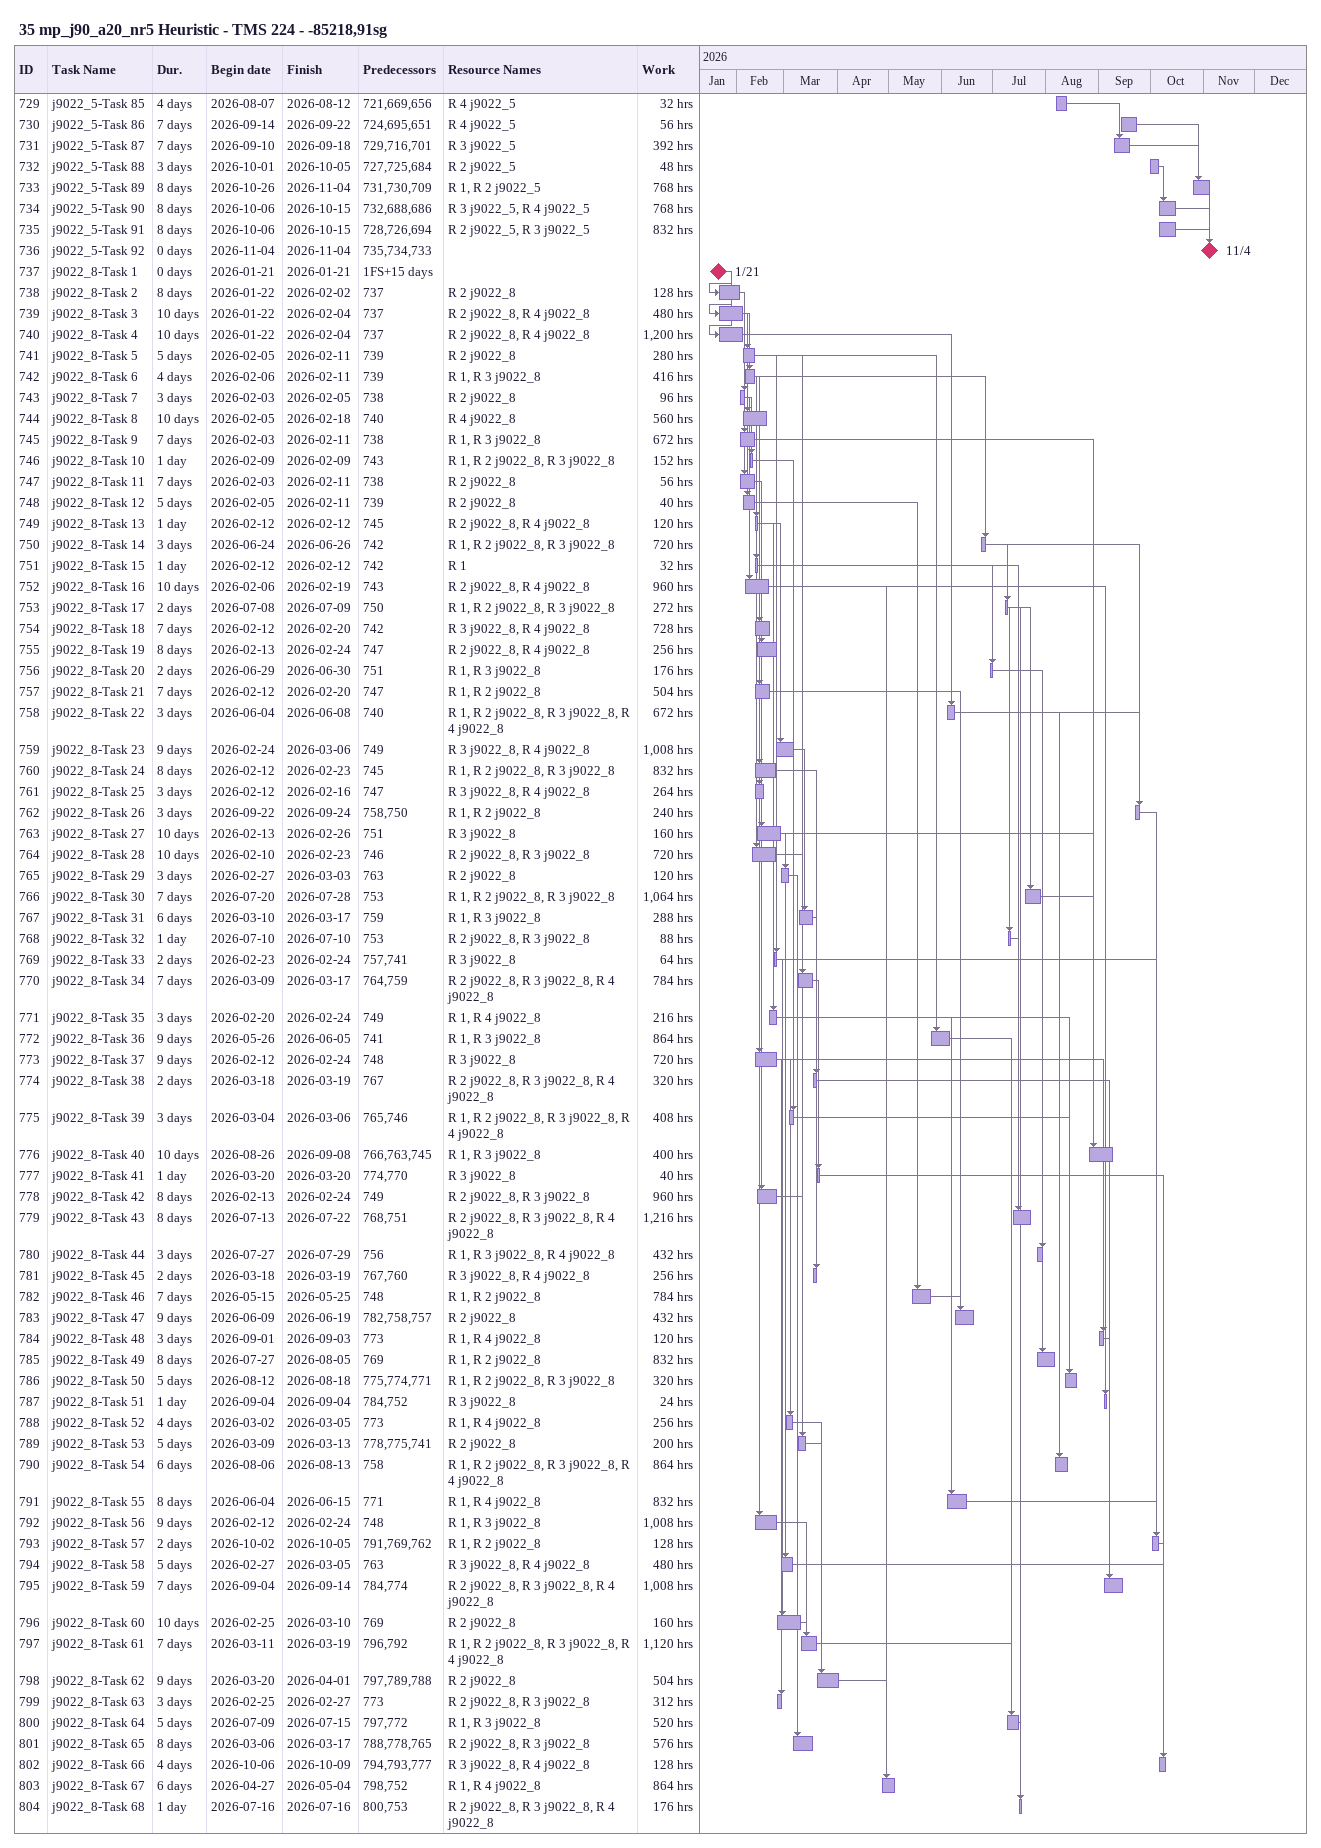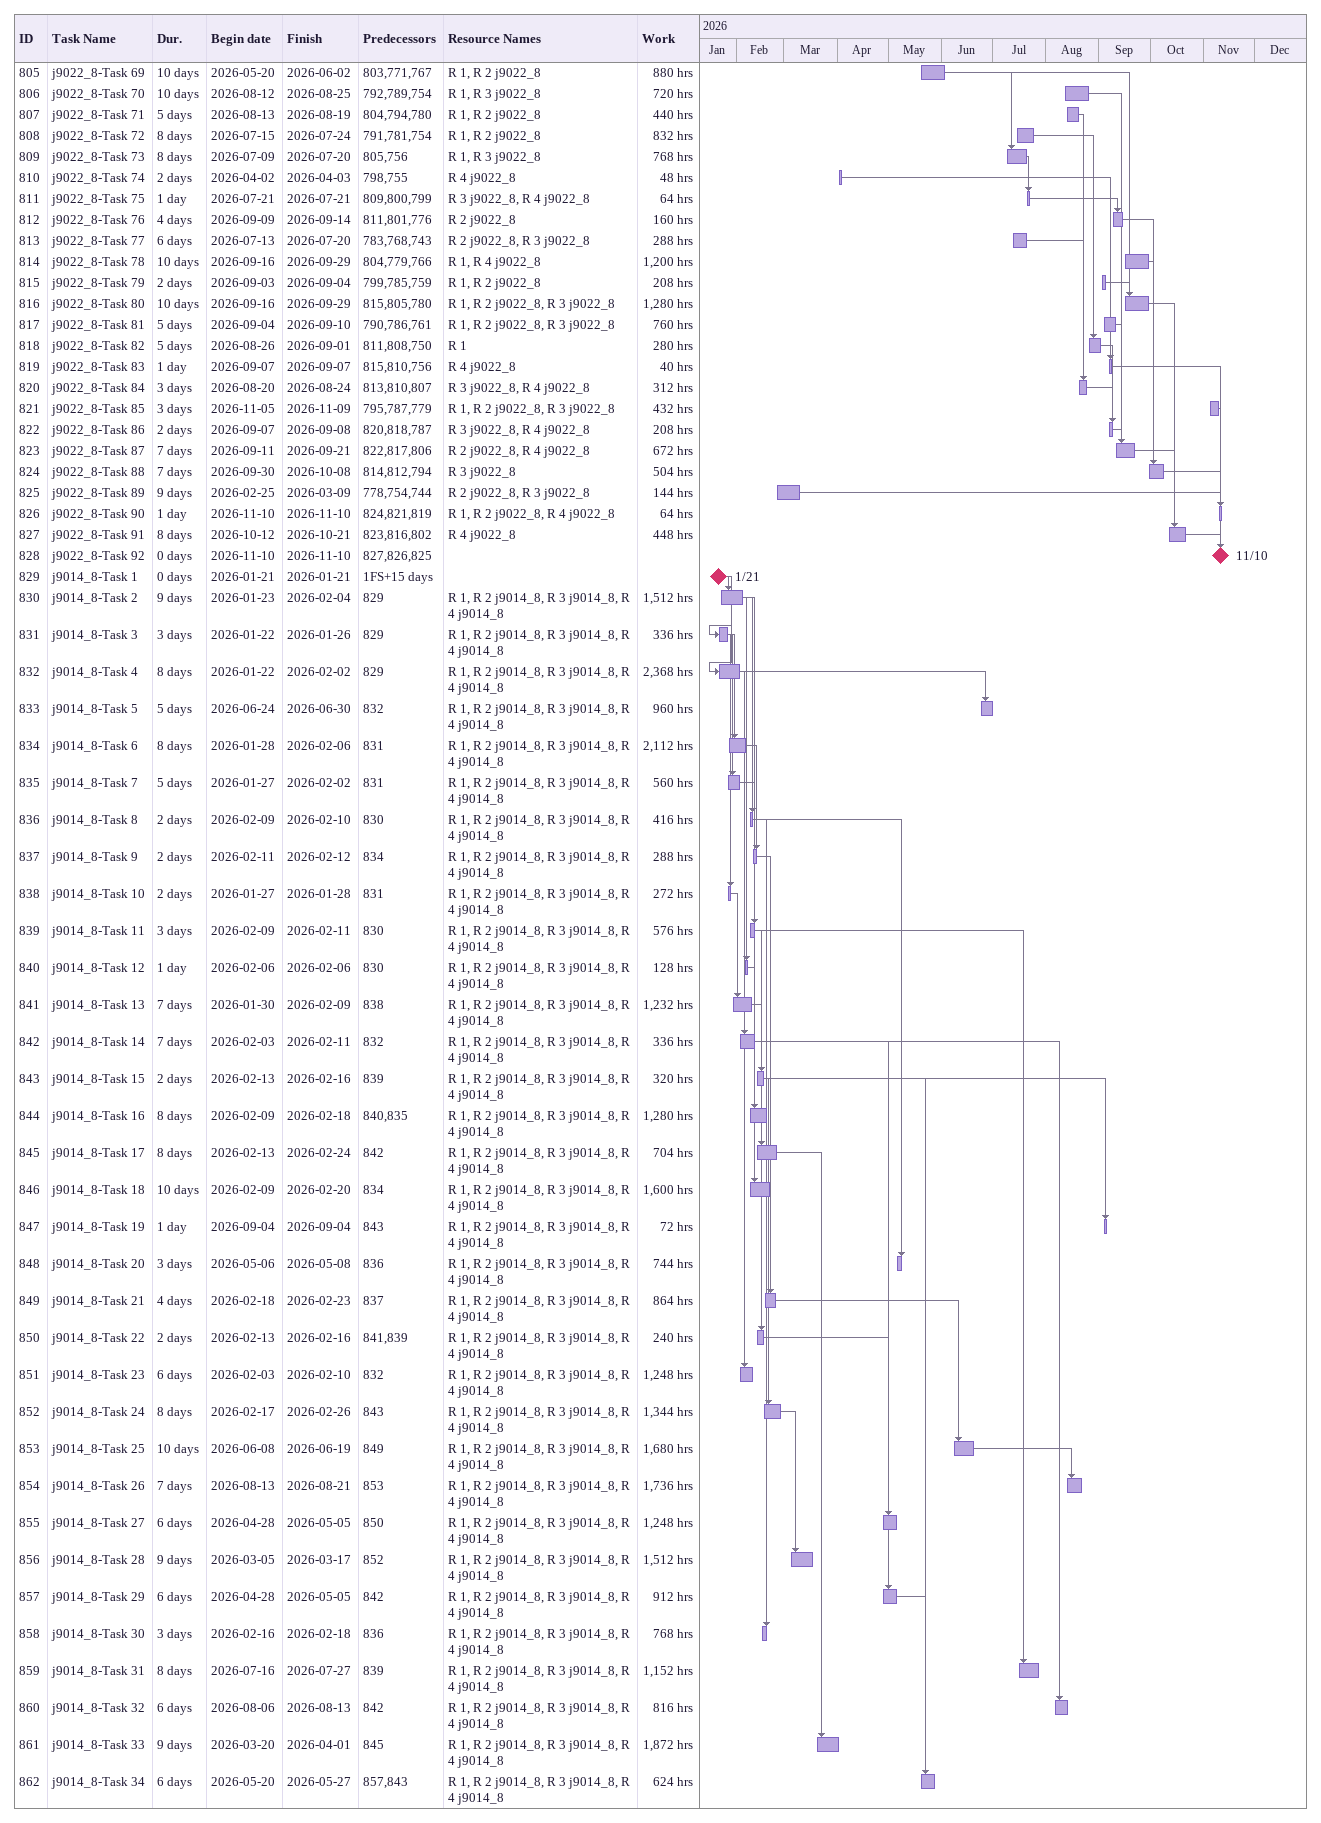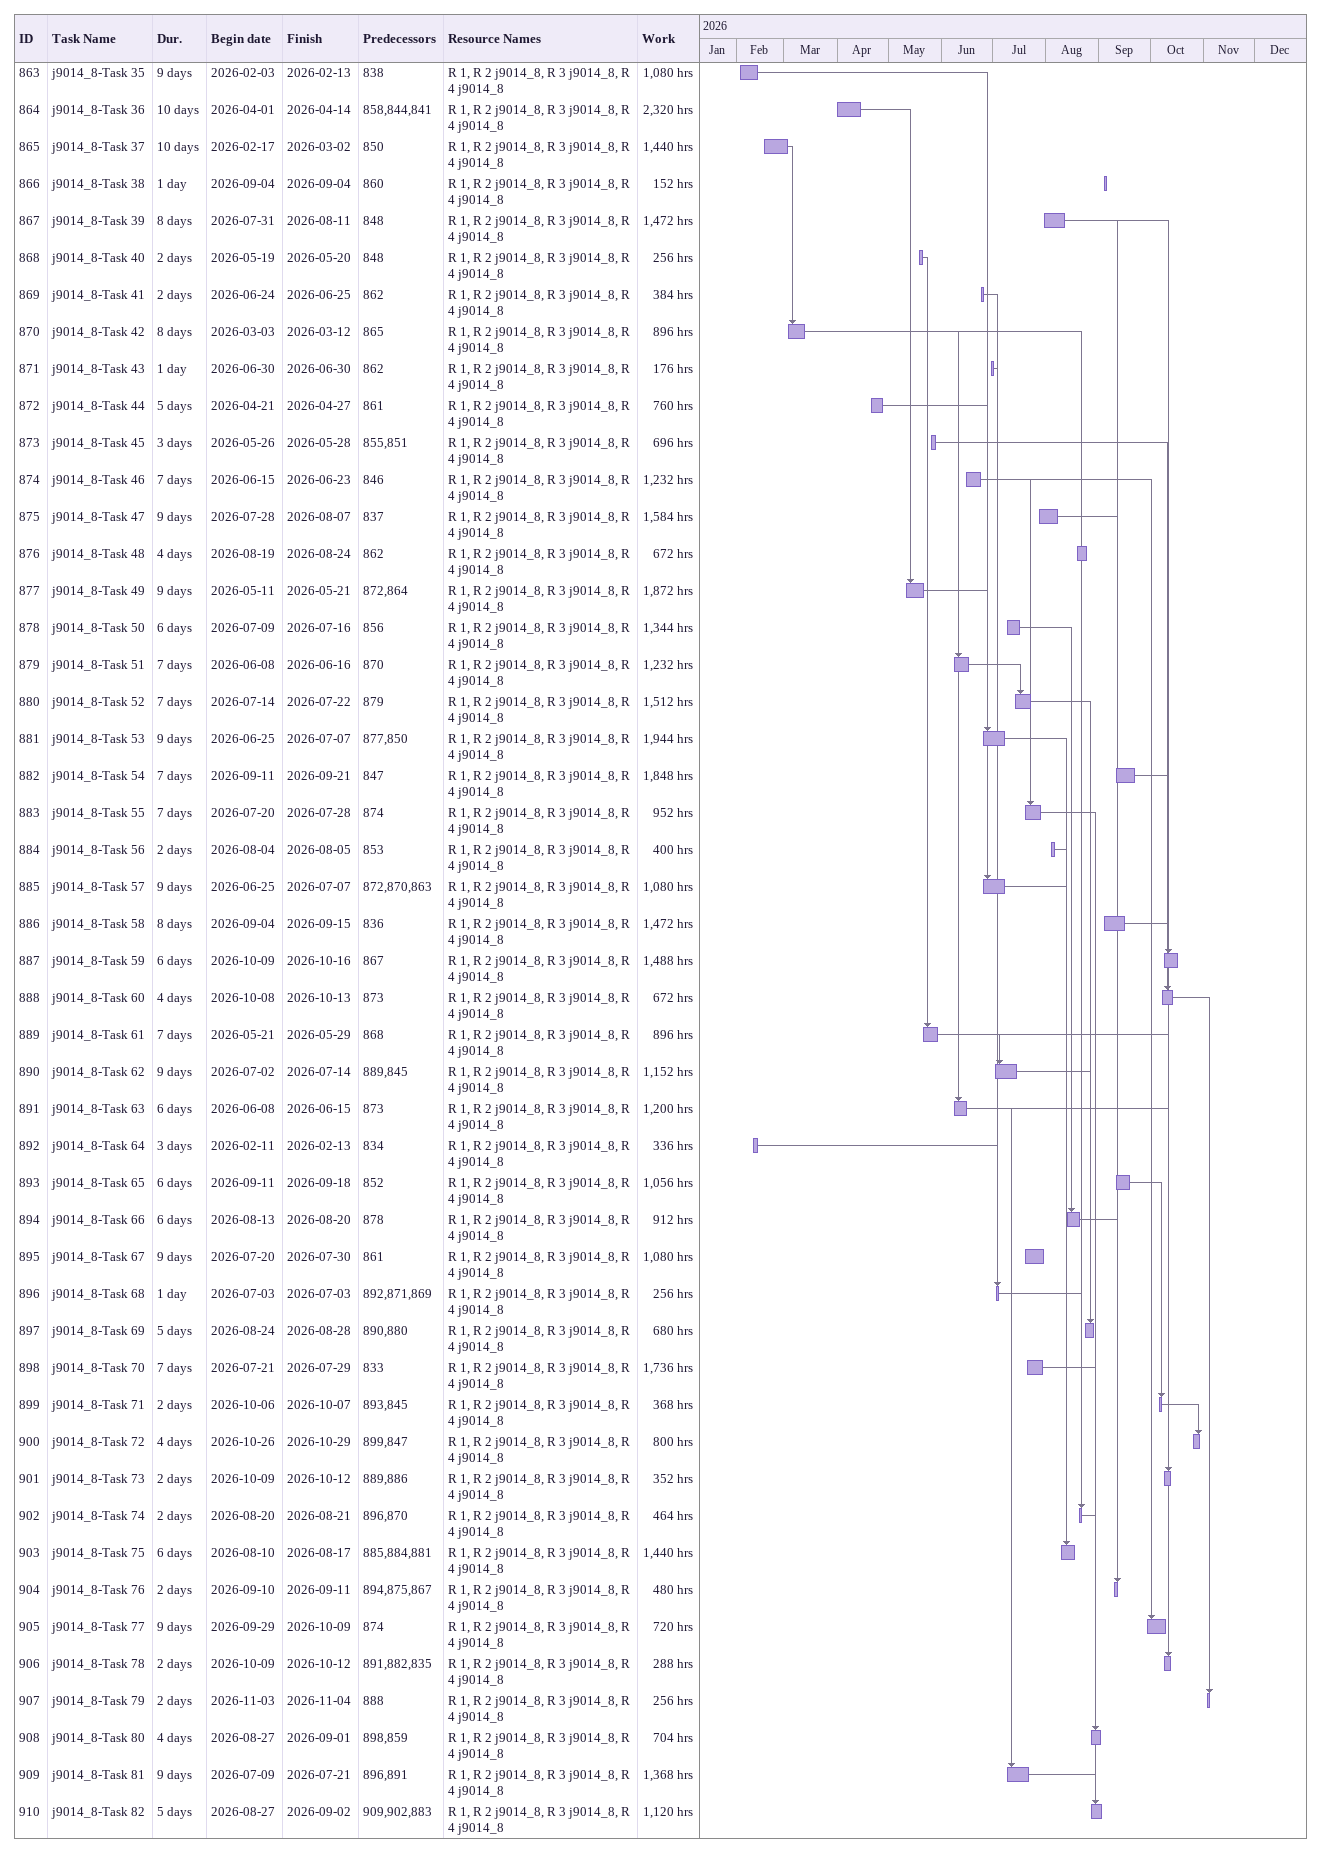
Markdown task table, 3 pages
35 mp_j90_a20_nr5 Heuristic - TMS 224 - -85218,91sg

| ID | Task | Duration | Start | Finish | Predecessors | Resources | Work (h) |
|---|---|---|---|---|---|---|---|
| 729 | j9022_5-Task 85 | 4d | 2026-08-07 | 2026-08-12 | 721, 669, 656 | R 4 j9022_5 | 32 |
| 730 | j9022_5-Task 86 | 7d | 2026-09-14 | 2026-09-22 | 724, 695, 651 | R 4 j9022_5 | 56 |
| 731 | j9022_5-Task 87 | 7d | 2026-09-10 | 2026-09-18 | 729, 716, 701 | R 3 j9022_5 | 392 |
| 732 | j9022_5-Task 88 | 3d | 2026-10-01 | 2026-10-05 | 727, 725, 684 | R 2 j9022_5 | 48 |
| 733 | j9022_5-Task 89 | 8d | 2026-10-26 | 2026-11-04 | 731, 730, 709 | R 1, R 2 j9022_5 | 768 |
| 734 | j9022_5-Task 90 | 8d | 2026-10-06 | 2026-10-15 | 732, 688, 686 | R 3 j9022_5, R 4 j9022_5 | 768 |
| 735 | j9022_5-Task 91 | 8d | 2026-10-06 | 2026-10-15 | 728, 726, 694 | R 2 j9022_5, R 3 j9022_5 | 832 |
| 736 | j9022_5-Task 92 | 0d | 2026-11-04 | 2026-11-04 | 735, 734, 733 |  |  |
| 737 | j9022_8-Task 1 | 0d | 2026-01-21 | 2026-01-21 | 1FS+15d |  |  |
| 738 | j9022_8-Task 2 | 8d | 2026-01-22 | 2026-02-02 | 737 | R 2 j9022_8 | 128 |
| 739 | j9022_8-Task 3 | 10d | 2026-01-22 | 2026-02-04 | 737 | R 2 j9022_8, R 4 j9022_8 | 480 |
| 740 | j9022_8-Task 4 | 10d | 2026-01-22 | 2026-02-04 | 737 | R 2 j9022_8, R 4 j9022_8 | 1200 |
| 741 | j9022_8-Task 5 | 5d | 2026-02-05 | 2026-02-11 | 739 | R 2 j9022_8 | 280 |
| 742 | j9022_8-Task 6 | 4d | 2026-02-06 | 2026-02-11 | 739 | R 1, R 3 j9022_8 | 416 |
| 743 | j9022_8-Task 7 | 3d | 2026-02-03 | 2026-02-05 | 738 | R 2 j9022_8 | 96 |
| 744 | j9022_8-Task 8 | 10d | 2026-02-05 | 2026-02-18 | 740 | R 4 j9022_8 | 560 |
| 745 | j9022_8-Task 9 | 7d | 2026-02-03 | 2026-02-11 | 738 | R 1, R 3 j9022_8 | 672 |
| 746 | j9022_8-Task 10 | 1d | 2026-02-09 | 2026-02-09 | 743 | R 1, R 2 j9022_8, R 3 j9022_8 | 152 |
| 747 | j9022_8-Task 11 | 7d | 2026-02-03 | 2026-02-11 | 738 | R 2 j9022_8 | 56 |
| 748 | j9022_8-Task 12 | 5d | 2026-02-05 | 2026-02-11 | 739 | R 2 j9022_8 | 40 |
| 749 | j9022_8-Task 13 | 1d | 2026-02-12 | 2026-02-12 | 745 | R 2 j9022_8, R 4 j9022_8 | 120 |
| 750 | j9022_8-Task 14 | 3d | 2026-06-24 | 2026-06-26 | 742 | R 1, R 2 j9022_8, R 3 j9022_8 | 720 |
| 751 | j9022_8-Task 15 | 1d | 2026-02-12 | 2026-02-12 | 742 | R 1 | 32 |
| 752 | j9022_8-Task 16 | 10d | 2026-02-06 | 2026-02-19 | 743 | R 2 j9022_8, R 4 j9022_8 | 960 |
| 753 | j9022_8-Task 17 | 2d | 2026-07-08 | 2026-07-09 | 750 | R 1, R 2 j9022_8, R 3 j9022_8 | 272 |
| 754 | j9022_8-Task 18 | 7d | 2026-02-12 | 2026-02-20 | 742 | R 3 j9022_8, R 4 j9022_8 | 728 |
| 755 | j9022_8-Task 19 | 8d | 2026-02-13 | 2026-02-24 | 747 | R 2 j9022_8, R 4 j9022_8 | 256 |
| 756 | j9022_8-Task 20 | 2d | 2026-06-29 | 2026-06-30 | 751 | R 1, R 3 j9022_8 | 176 |
| 757 | j9022_8-Task 21 | 7d | 2026-02-12 | 2026-02-20 | 747 | R 1, R 2 j9022_8 | 504 |
| 758 | j9022_8-Task 22 | 3d | 2026-06-04 | 2026-06-08 | 740 | R 1, R 2 j9022_8, R 3 j9022_8, R 4 j9022_8 | 672 |
| 759 | j9022_8-Task 23 | 9d | 2026-02-24 | 2026-03-06 | 749 | R 3 j9022_8, R 4 j9022_8 | 1008 |
| 760 | j9022_8-Task 24 | 8d | 2026-02-12 | 2026-02-23 | 745 | R 1, R 2 j9022_8, R 3 j9022_8 | 832 |
| 761 | j9022_8-Task 25 | 3d | 2026-02-12 | 2026-02-16 | 747 | R 3 j9022_8, R 4 j9022_8 | 264 |
| 762 | j9022_8-Task 26 | 3d | 2026-09-22 | 2026-09-24 | 758, 750 | R 1, R 2 j9022_8 | 240 |
| 763 | j9022_8-Task 27 | 10d | 2026-02-13 | 2026-02-26 | 751 | R 3 j9022_8 | 160 |
| 764 | j9022_8-Task 28 | 10d | 2026-02-10 | 2026-02-23 | 746 | R 2 j9022_8, R 3 j9022_8 | 720 |
| 765 | j9022_8-Task 29 | 3d | 2026-02-27 | 2026-03-03 | 763 | R 2 j9022_8 | 120 |
| 766 | j9022_8-Task 30 | 7d | 2026-07-20 | 2026-07-28 | 753 | R 1, R 2 j9022_8, R 3 j9022_8 | 1064 |
| 767 | j9022_8-Task 31 | 6d | 2026-03-10 | 2026-03-17 | 759 | R 1, R 3 j9022_8 | 288 |
| 768 | j9022_8-Task 32 | 1d | 2026-07-10 | 2026-07-10 | 753 | R 2 j9022_8, R 3 j9022_8 | 88 |
| 769 | j9022_8-Task 33 | 2d | 2026-02-23 | 2026-02-24 | 757, 741 | R 3 j9022_8 | 64 |
| 770 | j9022_8-Task 34 | 7d | 2026-03-09 | 2026-03-17 | 764, 759 | R 2 j9022_8, R 3 j9022_8, R 4 j9022_8 | 784 |
| 771 | j9022_8-Task 35 | 3d | 2026-02-20 | 2026-02-24 | 749 | R 1, R 4 j9022_8 | 216 |
| 772 | j9022_8-Task 36 | 9d | 2026-05-26 | 2026-06-05 | 741 | R 1, R 3 j9022_8 | 864 |
| 773 | j9022_8-Task 37 | 9d | 2026-02-12 | 2026-02-24 | 748 | R 3 j9022_8 | 720 |
| 774 | j9022_8-Task 38 | 2d | 2026-03-18 | 2026-03-19 | 767 | R 2 j9022_8, R 3 j9022_8, R 4 j9022_8 | 320 |
| 775 | j9022_8-Task 39 | 3d | 2026-03-04 | 2026-03-06 | 765, 746 | R 1, R 2 j9022_8, R 3 j9022_8, R 4 j9022_8 | 408 |
| 776 | j9022_8-Task 40 | 10d | 2026-08-26 | 2026-09-08 | 766, 763, 745 | R 1, R 3 j9022_8 | 400 |
| 777 | j9022_8-Task 41 | 1d | 2026-03-20 | 2026-03-20 | 774, 770 | R 3 j9022_8 | 40 |
| 778 | j9022_8-Task 42 | 8d | 2026-02-13 | 2026-02-24 | 749 | R 2 j9022_8, R 3 j9022_8 | 960 |
| 779 | j9022_8-Task 43 | 8d | 2026-07-13 | 2026-07-22 | 768, 751 | R 2 j9022_8, R 3 j9022_8, R 4 j9022_8 | 1216 |
| 780 | j9022_8-Task 44 | 3d | 2026-07-27 | 2026-07-29 | 756 | R 1, R 3 j9022_8, R 4 j9022_8 | 432 |
| 781 | j9022_8-Task 45 | 2d | 2026-03-18 | 2026-03-19 | 767, 760 | R 3 j9022_8, R 4 j9022_8 | 256 |
| 782 | j9022_8-Task 46 | 7d | 2026-05-15 | 2026-05-25 | 748 | R 1, R 2 j9022_8 | 784 |
| 783 | j9022_8-Task 47 | 9d | 2026-06-09 | 2026-06-19 | 782, 758, 757 | R 2 j9022_8 | 432 |
| 784 | j9022_8-Task 48 | 3d | 2026-09-01 | 2026-09-03 | 773 | R 1, R 4 j9022_8 | 120 |
| 785 | j9022_8-Task 49 | 8d | 2026-07-27 | 2026-08-05 | 769 | R 1, R 2 j9022_8 | 832 |
| 786 | j9022_8-Task 50 | 5d | 2026-08-12 | 2026-08-18 | 775, 774, 771 | R 1, R 2 j9022_8, R 3 j9022_8 | 320 |
| 787 | j9022_8-Task 51 | 1d | 2026-09-04 | 2026-09-04 | 784, 752 | R 3 j9022_8 | 24 |
| 788 | j9022_8-Task 52 | 4d | 2026-03-02 | 2026-03-05 | 773 | R 1, R 4 j9022_8 | 256 |
| 789 | j9022_8-Task 53 | 5d | 2026-03-09 | 2026-03-13 | 778, 775, 741 | R 2 j9022_8 | 200 |
| 790 | j9022_8-Task 54 | 6d | 2026-08-06 | 2026-08-13 | 758 | R 1, R 2 j9022_8, R 3 j9022_8, R 4 j9022_8 | 864 |
| 791 | j9022_8-Task 55 | 8d | 2026-06-04 | 2026-06-15 | 771 | R 1, R 4 j9022_8 | 832 |
| 792 | j9022_8-Task 56 | 9d | 2026-02-12 | 2026-02-24 | 748 | R 1, R 3 j9022_8 | 1008 |
| 793 | j9022_8-Task 57 | 2d | 2026-10-02 | 2026-10-05 | 791, 769, 762 | R 1, R 2 j9022_8 | 128 |
| 794 | j9022_8-Task 58 | 5d | 2026-02-27 | 2026-03-05 | 763 | R 3 j9022_8, R 4 j9022_8 | 480 |
| 795 | j9022_8-Task 59 | 7d | 2026-09-04 | 2026-09-14 | 784, 774 | R 2 j9022_8, R 3 j9022_8, R 4 j9022_8 | 1008 |
| 796 | j9022_8-Task 60 | 10d | 2026-02-25 | 2026-03-10 | 769 | R 2 j9022_8 | 160 |
| 797 | j9022_8-Task 61 | 7d | 2026-03-11 | 2026-03-19 | 796, 792 | R 1, R 2 j9022_8, R 3 j9022_8, R 4 j9022_8 | 1120 |
| 798 | j9022_8-Task 62 | 9d | 2026-03-20 | 2026-04-01 | 797, 789, 788 | R 2 j9022_8 | 504 |
| 799 | j9022_8-Task 63 | 3d | 2026-02-25 | 2026-02-27 | 773 | R 2 j9022_8, R 3 j9022_8 | 312 |
| 800 | j9022_8-Task 64 | 5d | 2026-07-09 | 2026-07-15 | 797, 772 | R 1, R 3 j9022_8 | 520 |
| 801 | j9022_8-Task 65 | 8d | 2026-03-06 | 2026-03-17 | 788, 778, 765 | R 2 j9022_8, R 3 j9022_8 | 576 |
| 802 | j9022_8-Task 66 | 4d | 2026-10-06 | 2026-10-09 | 794, 793, 777 | R 3 j9022_8, R 4 j9022_8 | 128 |
| 803 | j9022_8-Task 67 | 6d | 2026-04-27 | 2026-05-04 | 798, 752 | R 1, R 4 j9022_8 | 864 |
| 804 | j9022_8-Task 68 | 1d | 2026-07-16 | 2026-07-16 | 800, 753 | R 2 j9022_8, R 3 j9022_8, R 4 j9022_8 | 176 |
| 805 | j9022_8-Task 69 | 10d | 2026-05-20 | 2026-06-02 | 803, 771, 767 | R 1, R 2 j9022_8 | 880 |
| 806 | j9022_8-Task 70 | 10d | 2026-08-12 | 2026-08-25 | 792, 789, 754 | R 1, R 3 j9022_8 | 720 |
| 807 | j9022_8-Task 71 | 5d | 2026-08-13 | 2026-08-19 | 804, 794, 780 | R 1, R 2 j9022_8 | 440 |
| 808 | j9022_8-Task 72 | 8d | 2026-07-15 | 2026-07-24 | 791, 781, 754 | R 1, R 2 j9022_8 | 832 |
| 809 | j9022_8-Task 73 | 8d | 2026-07-09 | 2026-07-20 | 805, 756 | R 1, R 3 j9022_8 | 768 |
| 810 | j9022_8-Task 74 | 2d | 2026-04-02 | 2026-04-03 | 798, 755 | R 4 j9022_8 | 48 |
| 811 | j9022_8-Task 75 | 1d | 2026-07-21 | 2026-07-21 | 809, 800, 799 | R 3 j9022_8, R 4 j9022_8 | 64 |
| 812 | j9022_8-Task 76 | 4d | 2026-09-09 | 2026-09-14 | 811, 801, 776 | R 2 j9022_8 | 160 |
| 813 | j9022_8-Task 77 | 6d | 2026-07-13 | 2026-07-20 | 783, 768, 743 | R 2 j9022_8, R 3 j9022_8 | 288 |
| 814 | j9022_8-Task 78 | 10d | 2026-09-16 | 2026-09-29 | 804, 779, 766 | R 1, R 4 j9022_8 | 1200 |
| 815 | j9022_8-Task 79 | 2d | 2026-09-03 | 2026-09-04 | 799, 785, 759 | R 1, R 2 j9022_8 | 208 |
| 816 | j9022_8-Task 80 | 10d | 2026-09-16 | 2026-09-29 | 815, 805, 780 | R 1, R 2 j9022_8, R 3 j9022_8 | 1280 |
| 817 | j9022_8-Task 81 | 5d | 2026-09-04 | 2026-09-10 | 790, 786, 761 | R 1, R 2 j9022_8, R 3 j9022_8 | 760 |
| 818 | j9022_8-Task 82 | 5d | 2026-08-26 | 2026-09-01 | 811, 808, 750 | R 1 | 280 |
| 819 | j9022_8-Task 83 | 1d | 2026-09-07 | 2026-09-07 | 815, 810, 756 | R 4 j9022_8 | 40 |
| 820 | j9022_8-Task 84 | 3d | 2026-08-20 | 2026-08-24 | 813, 810, 807 | R 3 j9022_8, R 4 j9022_8 | 312 |
| 821 | j9022_8-Task 85 | 3d | 2026-11-05 | 2026-11-09 | 795, 787, 779 | R 1, R 2 j9022_8, R 3 j9022_8 | 432 |
| 822 | j9022_8-Task 86 | 2d | 2026-09-07 | 2026-09-08 | 820, 818, 787 | R 3 j9022_8, R 4 j9022_8 | 208 |
| 823 | j9022_8-Task 87 | 7d | 2026-09-11 | 2026-09-21 | 822, 817, 806 | R 2 j9022_8, R 4 j9022_8 | 672 |
| 824 | j9022_8-Task 88 | 7d | 2026-09-30 | 2026-10-08 | 814, 812, 794 | R 3 j9022_8 | 504 |
| 825 | j9022_8-Task 89 | 9d | 2026-02-25 | 2026-03-09 | 778, 754, 744 | R 2 j9022_8, R 3 j9022_8 | 144 |
| 826 | j9022_8-Task 90 | 1d | 2026-11-10 | 2026-11-10 | 824, 821, 819 | R 1, R 2 j9022_8, R 4 j9022_8 | 64 |
| 827 | j9022_8-Task 91 | 8d | 2026-10-12 | 2026-10-21 | 823, 816, 802 | R 4 j9022_8 | 448 |
| 828 | j9022_8-Task 92 | 0d | 2026-11-10 | 2026-11-10 | 827, 826, 825 |  |  |
| 829 | j9014_8-Task 1 | 0d | 2026-01-21 | 2026-01-21 | 1FS+15d |  |  |
| 830 | j9014_8-Task 2 | 9d | 2026-01-23 | 2026-02-04 | 829 | R 1, R 2 j9014_8, R 3 j9014_8, R 4 j9014_8 | 1512 |
| 831 | j9014_8-Task 3 | 3d | 2026-01-22 | 2026-01-26 | 829 | R 1, R 2 j9014_8, R 3 j9014_8, R 4 j9014_8 | 336 |
| 832 | j9014_8-Task 4 | 8d | 2026-01-22 | 2026-02-02 | 829 | R 1, R 2 j9014_8, R 3 j9014_8, R 4 j9014_8 | 2368 |
| 833 | j9014_8-Task 5 | 5d | 2026-06-24 | 2026-06-30 | 832 | R 1, R 2 j9014_8, R 3 j9014_8, R 4 j9014_8 | 960 |
| 834 | j9014_8-Task 6 | 8d | 2026-01-28 | 2026-02-06 | 831 | R 1, R 2 j9014_8, R 3 j9014_8, R 4 j9014_8 | 2112 |
| 835 | j9014_8-Task 7 | 5d | 2026-01-27 | 2026-02-02 | 831 | R 1, R 2 j9014_8, R 3 j9014_8, R 4 j9014_8 | 560 |
| 836 | j9014_8-Task 8 | 2d | 2026-02-09 | 2026-02-10 | 830 | R 1, R 2 j9014_8, R 3 j9014_8, R 4 j9014_8 | 416 |
| 837 | j9014_8-Task 9 | 2d | 2026-02-11 | 2026-02-12 | 834 | R 1, R 2 j9014_8, R 3 j9014_8, R 4 j9014_8 | 288 |
| 838 | j9014_8-Task 10 | 2d | 2026-01-27 | 2026-01-28 | 831 | R 1, R 2 j9014_8, R 3 j9014_8, R 4 j9014_8 | 272 |
| 839 | j9014_8-Task 11 | 3d | 2026-02-09 | 2026-02-11 | 830 | R 1, R 2 j9014_8, R 3 j9014_8, R 4 j9014_8 | 576 |
| 840 | j9014_8-Task 12 | 1d | 2026-02-06 | 2026-02-06 | 830 | R 1, R 2 j9014_8, R 3 j9014_8, R 4 j9014_8 | 128 |
| 841 | j9014_8-Task 13 | 7d | 2026-01-30 | 2026-02-09 | 838 | R 1, R 2 j9014_8, R 3 j9014_8, R 4 j9014_8 | 1232 |
| 842 | j9014_8-Task 14 | 7d | 2026-02-03 | 2026-02-11 | 832 | R 1, R 2 j9014_8, R 3 j9014_8, R 4 j9014_8 | 336 |
| 843 | j9014_8-Task 15 | 2d | 2026-02-13 | 2026-02-16 | 839 | R 1, R 2 j9014_8, R 3 j9014_8, R 4 j9014_8 | 320 |
| 844 | j9014_8-Task 16 | 8d | 2026-02-09 | 2026-02-18 | 840, 835 | R 1, R 2 j9014_8, R 3 j9014_8, R 4 j9014_8 | 1280 |
| 845 | j9014_8-Task 17 | 8d | 2026-02-13 | 2026-02-24 | 842 | R 1, R 2 j9014_8, R 3 j9014_8, R 4 j9014_8 | 704 |
| 846 | j9014_8-Task 18 | 10d | 2026-02-09 | 2026-02-20 | 834 | R 1, R 2 j9014_8, R 3 j9014_8, R 4 j9014_8 | 1600 |
| 847 | j9014_8-Task 19 | 1d | 2026-09-04 | 2026-09-04 | 843 | R 1, R 2 j9014_8, R 3 j9014_8, R 4 j9014_8 | 72 |
| 848 | j9014_8-Task 20 | 3d | 2026-05-06 | 2026-05-08 | 836 | R 1, R 2 j9014_8, R 3 j9014_8, R 4 j9014_8 | 744 |
| 849 | j9014_8-Task 21 | 4d | 2026-02-18 | 2026-02-23 | 837 | R 1, R 2 j9014_8, R 3 j9014_8, R 4 j9014_8 | 864 |
| 850 | j9014_8-Task 22 | 2d | 2026-02-13 | 2026-02-16 | 841, 839 | R 1, R 2 j9014_8, R 3 j9014_8, R 4 j9014_8 | 240 |
| 851 | j9014_8-Task 23 | 6d | 2026-02-03 | 2026-02-10 | 832 | R 1, R 2 j9014_8, R 3 j9014_8, R 4 j9014_8 | 1248 |
| 852 | j9014_8-Task 24 | 8d | 2026-02-17 | 2026-02-26 | 843 | R 1, R 2 j9014_8, R 3 j9014_8, R 4 j9014_8 | 1344 |
| 853 | j9014_8-Task 25 | 10d | 2026-06-08 | 2026-06-19 | 849 | R 1, R 2 j9014_8, R 3 j9014_8, R 4 j9014_8 | 1680 |
| 854 | j9014_8-Task 26 | 7d | 2026-08-13 | 2026-08-21 | 853 | R 1, R 2 j9014_8, R 3 j9014_8, R 4 j9014_8 | 1736 |
| 855 | j9014_8-Task 27 | 6d | 2026-04-28 | 2026-05-05 | 850 | R 1, R 2 j9014_8, R 3 j9014_8, R 4 j9014_8 | 1248 |
| 856 | j9014_8-Task 28 | 9d | 2026-03-05 | 2026-03-17 | 852 | R 1, R 2 j9014_8, R 3 j9014_8, R 4 j9014_8 | 1512 |
| 857 | j9014_8-Task 29 | 6d | 2026-04-28 | 2026-05-05 | 842 | R 1, R 2 j9014_8, R 3 j9014_8, R 4 j9014_8 | 912 |
| 858 | j9014_8-Task 30 | 3d | 2026-02-16 | 2026-02-18 | 836 | R 1, R 2 j9014_8, R 3 j9014_8, R 4 j9014_8 | 768 |
| 859 | j9014_8-Task 31 | 8d | 2026-07-16 | 2026-07-27 | 839 | R 1, R 2 j9014_8, R 3 j9014_8, R 4 j9014_8 | 1152 |
| 860 | j9014_8-Task 32 | 6d | 2026-08-06 | 2026-08-13 | 842 | R 1, R 2 j9014_8, R 3 j9014_8, R 4 j9014_8 | 816 |
| 861 | j9014_8-Task 33 | 9d | 2026-03-20 | 2026-04-01 | 845 | R 1, R 2 j9014_8, R 3 j9014_8, R 4 j9014_8 | 1872 |
| 862 | j9014_8-Task 34 | 6d | 2026-05-20 | 2026-05-27 | 857, 843 | R 1, R 2 j9014_8, R 3 j9014_8, R 4 j9014_8 | 624 |
| 863 | j9014_8-Task 35 | 9d | 2026-02-03 | 2026-02-13 | 838 | R 1, R 2 j9014_8, R 3 j9014_8, R 4 j9014_8 | 1080 |
| 864 | j9014_8-Task 36 | 10d | 2026-04-01 | 2026-04-14 | 858, 844, 841 | R 1, R 2 j9014_8, R 3 j9014_8, R 4 j9014_8 | 2320 |
| 865 | j9014_8-Task 37 | 10d | 2026-02-17 | 2026-03-02 | 850 | R 1, R 2 j9014_8, R 3 j9014_8, R 4 j9014_8 | 1440 |
| 866 | j9014_8-Task 38 | 1d | 2026-09-04 | 2026-09-04 | 860 | R 1, R 2 j9014_8, R 3 j9014_8, R 4 j9014_8 | 152 |
| 867 | j9014_8-Task 39 | 8d | 2026-07-31 | 2026-08-11 | 848 | R 1, R 2 j9014_8, R 3 j9014_8, R 4 j9014_8 | 1472 |
| 868 | j9014_8-Task 40 | 2d | 2026-05-19 | 2026-05-20 | 848 | R 1, R 2 j9014_8, R 3 j9014_8, R 4 j9014_8 | 256 |
| 869 | j9014_8-Task 41 | 2d | 2026-06-24 | 2026-06-25 | 862 | R 1, R 2 j9014_8, R 3 j9014_8, R 4 j9014_8 | 384 |
| 870 | j9014_8-Task 42 | 8d | 2026-03-03 | 2026-03-12 | 865 | R 1, R 2 j9014_8, R 3 j9014_8, R 4 j9014_8 | 896 |
| 871 | j9014_8-Task 43 | 1d | 2026-06-30 | 2026-06-30 | 862 | R 1, R 2 j9014_8, R 3 j9014_8, R 4 j9014_8 | 176 |
| 872 | j9014_8-Task 44 | 5d | 2026-04-21 | 2026-04-27 | 861 | R 1, R 2 j9014_8, R 3 j9014_8, R 4 j9014_8 | 760 |
| 873 | j9014_8-Task 45 | 3d | 2026-05-26 | 2026-05-28 | 855, 851 | R 1, R 2 j9014_8, R 3 j9014_8, R 4 j9014_8 | 696 |
| 874 | j9014_8-Task 46 | 7d | 2026-06-15 | 2026-06-23 | 846 | R 1, R 2 j9014_8, R 3 j9014_8, R 4 j9014_8 | 1232 |
| 875 | j9014_8-Task 47 | 9d | 2026-07-28 | 2026-08-07 | 837 | R 1, R 2 j9014_8, R 3 j9014_8, R 4 j9014_8 | 1584 |
| 876 | j9014_8-Task 48 | 4d | 2026-08-19 | 2026-08-24 | 862 | R 1, R 2 j9014_8, R 3 j9014_8, R 4 j9014_8 | 672 |
| 877 | j9014_8-Task 49 | 9d | 2026-05-11 | 2026-05-21 | 872, 864 | R 1, R 2 j9014_8, R 3 j9014_8, R 4 j9014_8 | 1872 |
| 878 | j9014_8-Task 50 | 6d | 2026-07-09 | 2026-07-16 | 856 | R 1, R 2 j9014_8, R 3 j9014_8, R 4 j9014_8 | 1344 |
| 879 | j9014_8-Task 51 | 7d | 2026-06-08 | 2026-06-16 | 870 | R 1, R 2 j9014_8, R 3 j9014_8, R 4 j9014_8 | 1232 |
| 880 | j9014_8-Task 52 | 7d | 2026-07-14 | 2026-07-22 | 879 | R 1, R 2 j9014_8, R 3 j9014_8, R 4 j9014_8 | 1512 |
| 881 | j9014_8-Task 53 | 9d | 2026-06-25 | 2026-07-07 | 877, 850 | R 1, R 2 j9014_8, R 3 j9014_8, R 4 j9014_8 | 1944 |
| 882 | j9014_8-Task 54 | 7d | 2026-09-11 | 2026-09-21 | 847 | R 1, R 2 j9014_8, R 3 j9014_8, R 4 j9014_8 | 1848 |
| 883 | j9014_8-Task 55 | 7d | 2026-07-20 | 2026-07-28 | 874 | R 1, R 2 j9014_8, R 3 j9014_8, R 4 j9014_8 | 952 |
| 884 | j9014_8-Task 56 | 2d | 2026-08-04 | 2026-08-05 | 853 | R 1, R 2 j9014_8, R 3 j9014_8, R 4 j9014_8 | 400 |
| 885 | j9014_8-Task 57 | 9d | 2026-06-25 | 2026-07-07 | 872, 870, 863 | R 1, R 2 j9014_8, R 3 j9014_8, R 4 j9014_8 | 1080 |
| 886 | j9014_8-Task 58 | 8d | 2026-09-04 | 2026-09-15 | 836 | R 1, R 2 j9014_8, R 3 j9014_8, R 4 j9014_8 | 1472 |
| 887 | j9014_8-Task 59 | 6d | 2026-10-09 | 2026-10-16 | 867 | R 1, R 2 j9014_8, R 3 j9014_8, R 4 j9014_8 | 1488 |
| 888 | j9014_8-Task 60 | 4d | 2026-10-08 | 2026-10-13 | 873 | R 1, R 2 j9014_8, R 3 j9014_8, R 4 j9014_8 | 672 |
| 889 | j9014_8-Task 61 | 7d | 2026-05-21 | 2026-05-29 | 868 | R 1, R 2 j9014_8, R 3 j9014_8, R 4 j9014_8 | 896 |
| 890 | j9014_8-Task 62 | 9d | 2026-07-02 | 2026-07-14 | 889, 845 | R 1, R 2 j9014_8, R 3 j9014_8, R 4 j9014_8 | 1152 |
| 891 | j9014_8-Task 63 | 6d | 2026-06-08 | 2026-06-15 | 873 | R 1, R 2 j9014_8, R 3 j9014_8, R 4 j9014_8 | 1200 |
| 892 | j9014_8-Task 64 | 3d | 2026-02-11 | 2026-02-13 | 834 | R 1, R 2 j9014_8, R 3 j9014_8, R 4 j9014_8 | 336 |
| 893 | j9014_8-Task 65 | 6d | 2026-09-11 | 2026-09-18 | 852 | R 1, R 2 j9014_8, R 3 j9014_8, R 4 j9014_8 | 1056 |
| 894 | j9014_8-Task 66 | 6d | 2026-08-13 | 2026-08-20 | 878 | R 1, R 2 j9014_8, R 3 j9014_8, R 4 j9014_8 | 912 |
| 895 | j9014_8-Task 67 | 9d | 2026-07-20 | 2026-07-30 | 861 | R 1, R 2 j9014_8, R 3 j9014_8, R 4 j9014_8 | 1080 |
| 896 | j9014_8-Task 68 | 1d | 2026-07-03 | 2026-07-03 | 892, 871, 869 | R 1, R 2 j9014_8, R 3 j9014_8, R 4 j9014_8 | 256 |
| 897 | j9014_8-Task 69 | 5d | 2026-08-24 | 2026-08-28 | 890, 880 | R 1, R 2 j9014_8, R 3 j9014_8, R 4 j9014_8 | 680 |
| 898 | j9014_8-Task 70 | 7d | 2026-07-21 | 2026-07-29 | 833 | R 1, R 2 j9014_8, R 3 j9014_8, R 4 j9014_8 | 1736 |
| 899 | j9014_8-Task 71 | 2d | 2026-10-06 | 2026-10-07 | 893, 845 | R 1, R 2 j9014_8, R 3 j9014_8, R 4 j9014_8 | 368 |
| 900 | j9014_8-Task 72 | 4d | 2026-10-26 | 2026-10-29 | 899, 847 | R 1, R 2 j9014_8, R 3 j9014_8, R 4 j9014_8 | 800 |
| 901 | j9014_8-Task 73 | 2d | 2026-10-09 | 2026-10-12 | 889, 886 | R 1, R 2 j9014_8, R 3 j9014_8, R 4 j9014_8 | 352 |
| 902 | j9014_8-Task 74 | 2d | 2026-08-20 | 2026-08-21 | 896, 870 | R 1, R 2 j9014_8, R 3 j9014_8, R 4 j9014_8 | 464 |
| 903 | j9014_8-Task 75 | 6d | 2026-08-10 | 2026-08-17 | 885, 884, 881 | R 1, R 2 j9014_8, R 3 j9014_8, R 4 j9014_8 | 1440 |
| 904 | j9014_8-Task 76 | 2d | 2026-09-10 | 2026-09-11 | 894, 875, 867 | R 1, R 2 j9014_8, R 3 j9014_8, R 4 j9014_8 | 480 |
| 905 | j9014_8-Task 77 | 9d | 2026-09-29 | 2026-10-09 | 874 | R 1, R 2 j9014_8, R 3 j9014_8, R 4 j9014_8 | 720 |
| 906 | j9014_8-Task 78 | 2d | 2026-10-09 | 2026-10-12 | 891, 882, 835 | R 1, R 2 j9014_8, R 3 j9014_8, R 4 j9014_8 | 288 |
| 907 | j9014_8-Task 79 | 2d | 2026-11-03 | 2026-11-04 | 888 | R 1, R 2 j9014_8, R 3 j9014_8, R 4 j9014_8 | 256 |
| 908 | j9014_8-Task 80 | 4d | 2026-08-27 | 2026-09-01 | 898, 859 | R 1, R 2 j9014_8, R 3 j9014_8, R 4 j9014_8 | 704 |
| 909 | j9014_8-Task 81 | 9d | 2026-07-09 | 2026-07-21 | 896, 891 | R 1, R 2 j9014_8, R 3 j9014_8, R 4 j9014_8 | 1368 |
| 910 | j9014_8-Task 82 | 5d | 2026-08-27 | 2026-09-02 | 909, 902, 883 | R 1, R 2 j9014_8, R 3 j9014_8, R 4 j9014_8 | 1120 |
